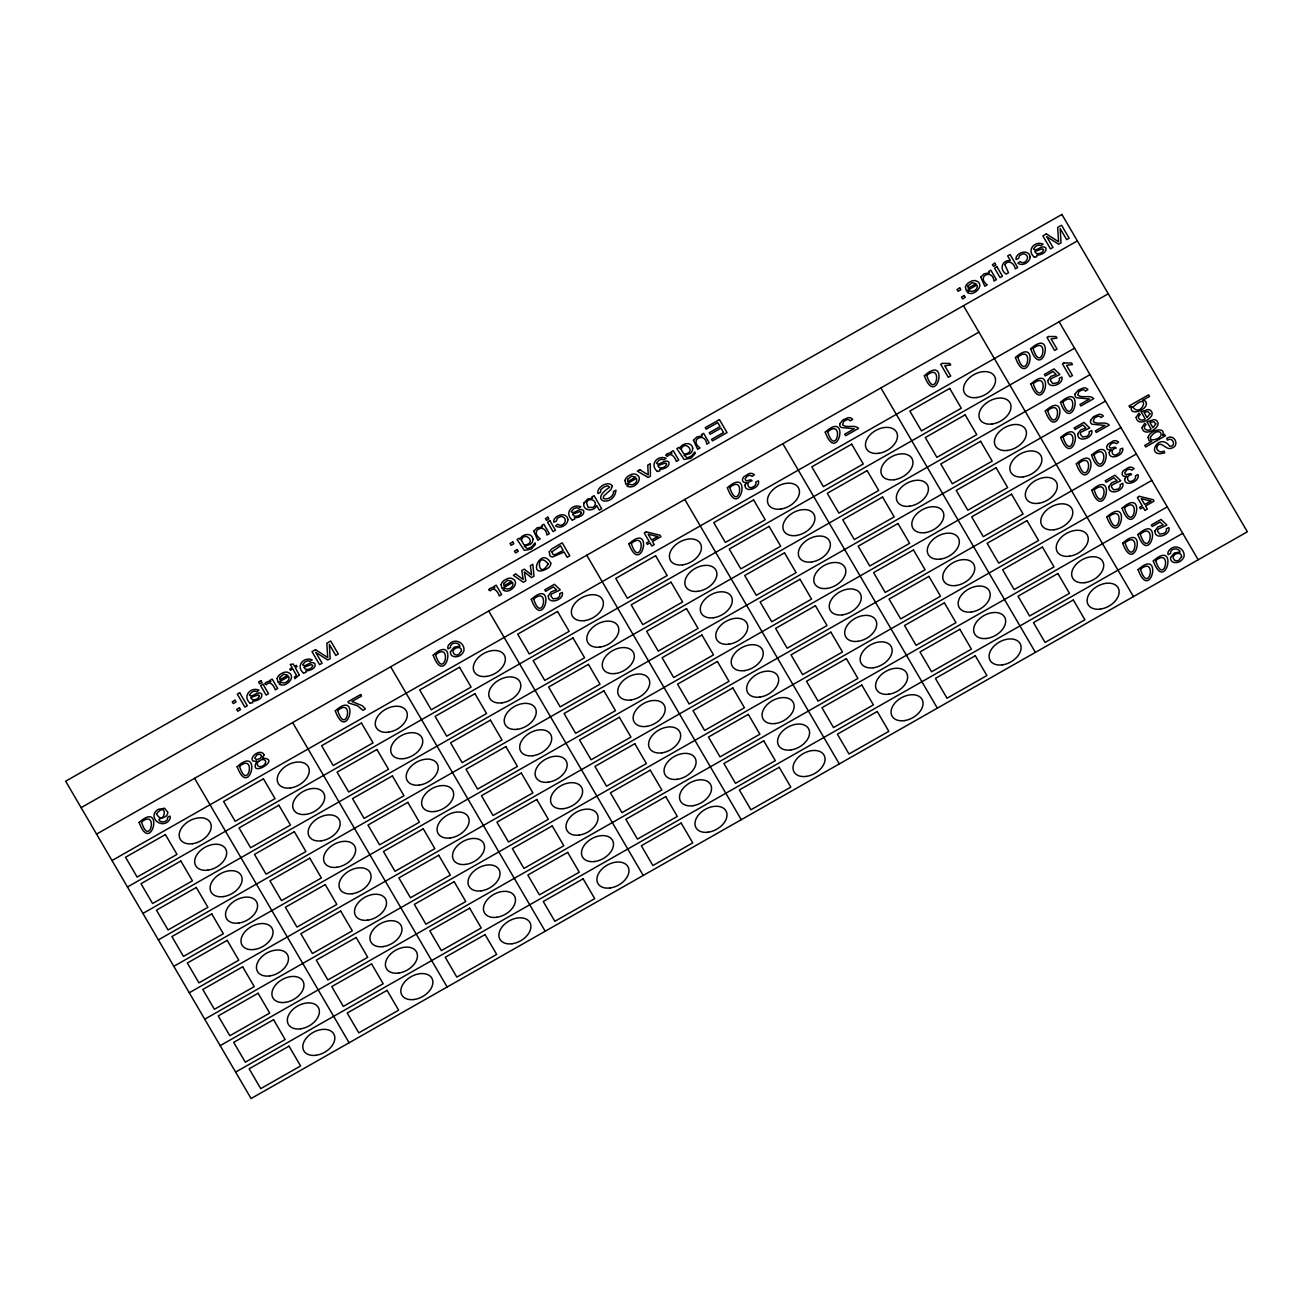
<?xml version="1.0" encoding="UTF-8"?>
<svg xmlns="http://www.w3.org/2000/svg" width="1313" height="1313" viewBox="0 0 1313 1313"><rect width="100%" height="100%" fill="white"/><g stroke="black" fill="none" stroke-linecap="round" stroke-linejoin="round"><path stroke-width="1.5" d="M259.268 760.9L260.926 759.964A4.251 2.839 -29.1 0 1 263.322 759.521C268.788 760.588 263.683 767.449 259.793 766.562A4.218 2.823 -29.1 0 1 257.972 765.84L257.332 764.74A4.316 2.872 -29.1 0 1 259.203 760.982M81.094 807.659L1077.382 240.903M96.555 834.1L978.907 332.156M111.999 860.54L1108.287 293.784M127.459 886.981L1074.559 348.208M142.904 913.438L1090.02 374.648M158.364 939.878L1105.464 401.089M173.808 966.319L1120.925 427.546M189.269 992.759L1136.369 453.986M204.713 1019.216L1151.829 480.427M220.174 1045.657L1167.273 506.867M235.618 1072.097L1182.734 533.324M1059.115 321.767L1198.178 559.765M963.463 305.699L1133.431 596.594M880.875 387.926L1035.383 652.364M782.827 443.696L937.351 708.15M684.795 499.465L839.302 763.92M586.747 555.235L741.271 819.689M488.715 611.005L643.222 875.459M390.667 666.791L545.19 931.229M292.635 722.56L447.142 986.999M194.587 778.33L349.11 1042.768M1136.155 417.386C1137.025 425.872 1148.941 420.964 1151.485 415.844A6.926 4.628 -29.1 0 0 1152.026 412.545L1150.959 410.723A6.778 4.53 -29.1 0 0 1147.857 409.574L1141.079 411.839L1145.182 418.863C1141.883 422.146 1135.285 418.289 1140.16 414.629L1138.88 413.152L1136.155 417.386M1142.047 427.48C1142.917 435.982 1154.849 431.058 1157.393 425.954A6.926 4.628 -29.1 0 0 1157.935 422.655L1156.868 420.816A6.778 4.53 -29.1 0 0 1153.766 419.668L1146.971 421.949L1151.091 428.974C1147.792 432.24 1141.194 428.383 1146.052 424.723L1144.788 423.246L1142.047 427.48M548.145 563.95C537.509 582.217 535.458 548.653 548.145 563.95M521.409 540.332L523.887 544.632A4.349 2.905 -29.1 0 0 526.283 544.747C536.508 542.138 524.133 530.501 521.409 540.332M681.168 449.44L683.663 453.74A4.349 2.905 -29.1 0 0 686.059 453.855C696.284 451.245 683.909 439.609 681.168 449.44M532.947 539.085L532.651 541.317A5.909 3.939 -29.1 0 1 530.271 544.419L524.281 546.29L527.613 548.785L531.781 546.865L535.048 542.86L535.474 544.386L531.207 549.097L524.314 550.377L517.059 539.495L519.275 538.232L519.948 539.364C521.803 533.817 531.978 532.159 532.947 539.085M692.722 448.193L692.427 450.425A5.909 3.939 -29.1 0 1 690.047 453.527L684.057 455.398L687.388 457.892L691.541 455.972L694.823 451.967L695.25 453.494L690.983 458.204L684.089 459.484L676.835 448.603L679.051 447.339L679.707 448.488C681.578 442.941 691.738 441.266 692.722 448.193M567.922 519.669C567.758 524.987 559.945 529.484 555.612 525.791L557.861 524.232C562.555 528.433 568.874 519.472 562.703 516.813A4.284 2.856 -29.1 0 0 560.224 516.698L557.401 518.175L556.335 521.163L553.856 522.246L553.791 520.605A5.597 3.742 -29.1 0 1 555.038 518.192C558.337 513.892 567.134 512.891 567.922 519.669M1030.147 256.987C1029.999 262.321 1022.17 266.818 1017.854 263.109L1020.103 261.566C1024.78 265.751 1031.115 256.806 1024.928 254.131A4.284 2.856 -29.1 0 0 1022.466 254.016L1019.643 255.493L1018.56 258.48L1016.081 259.58L1016.032 257.922A5.597 3.742 -29.1 0 1 1017.28 255.51C1020.562 251.226 1029.376 250.209 1030.147 256.987M277.158 678.608L278.11 682.514L288.696 676.49C290.567 680.462 284.806 684.45 281.409 682.333L279.045 683.958C286.25 689.046 298.051 674.948 286.989 672.108A6.926 4.628 -29.1 0 0 282.886 672.814L280.129 674.373A6.778 4.53 -29.1 0 0 277.535 677.459L277.158 678.608M501.123 584.695L502.058 588.601L512.644 582.578C514.515 586.534 508.755 590.522 505.357 588.421L502.994 590.029C510.199 595.134 522 581.019 510.938 578.196A6.926 4.628 -29.1 0 0 506.851 578.885L504.077 580.461A6.778 4.53 -29.1 0 0 501.5 583.546L501.123 584.695M612.367 486.122L610.906 489.585L603.635 496.117L603.258 498.3C607.016 500.762 614.435 496.068 613.45 491.456L615.978 490.209C614.09 507.77 587.059 502.124 609.659 487.221L607.591 485.712L603.832 487.09L600.78 489.667L600.517 492.293L597.957 493.59C596.184 487.221 608.805 479.934 612.367 486.122M624.939 480.492L625.891 484.399L636.477 478.375C638.331 482.347 632.587 486.335 629.19 484.218L626.826 485.843C634.015 490.931 645.815 476.832 634.77 473.993A6.926 4.628 -29.1 0 0 630.667 474.699L627.909 476.258A6.778 4.53 -29.1 0 0 625.316 479.343L624.939 480.492M965.432 287.087L966.368 290.994L976.954 284.97C978.825 288.926 973.064 292.914 969.667 290.797L967.304 292.422C974.509 297.509 986.309 283.411 975.247 280.588A6.926 4.628 -29.1 0 0 971.16 281.277L968.387 282.853A6.778 4.53 -29.1 0 0 965.81 285.922L965.432 287.087M156.428 813.847C164.814 827.912 168.753 799.404 156.428 813.847M550.754 563.162L550.672 564.344A6.86 4.579 -29.1 0 1 548.719 567.659C525.446 582.069 540.726 544.304 550.754 563.162M250.274 703.341L252.736 702.685L252.539 701.257C256.248 701.24 262.994 698.893 261.845 694.2C258.3 689.686 251.653 698.713 249.355 694.987L251.965 692.049L254.706 691.015L256.708 691.738L258.94 690.195C250.734 686.502 241.887 696.284 250.274 703.341M303.516 673.06L305.978 672.404L305.781 670.959C309.491 670.943 316.236 668.596 315.087 663.902C311.542 659.389 304.911 668.432 302.597 664.69L305.207 661.768L307.948 660.734L309.966 661.44L312.199 659.897C303.992 656.221 295.13 665.986 303.516 673.06M572.156 519.964L574.618 519.308L574.421 517.864C578.13 517.847 584.876 515.5 583.727 510.806C580.182 506.293 573.551 515.336 571.237 511.594L573.863 508.673L576.588 507.639L578.606 508.344L580.838 506.802C572.632 503.125 563.769 512.891 572.156 519.964M657.386 471.482L659.848 470.825L659.635 469.381C663.344 469.365 670.106 467.034 668.941 462.34C665.412 457.827 658.765 466.854 656.451 463.128L659.077 460.19L661.818 459.156L663.82 459.878L666.052 458.319C657.846 454.643 648.983 464.425 657.386 471.482M1034.398 257.282L1036.86 256.626L1036.663 255.182C1040.356 255.182 1047.118 252.835 1045.969 248.141C1042.424 243.627 1035.776 252.654 1033.462 248.928L1036.088 245.991L1038.829 244.957L1040.832 245.679L1043.064 244.12C1034.857 240.443 1025.995 250.225 1034.398 257.282M1148.169 437.377L1149.023 440.676L1151.698 441.447L1144.788 445.37L1145.707 446.978L1165.353 435.801L1164.5 434.34L1162.661 435.391C1166.404 425.609 1148.891 430.615 1148.169 437.377M1146.397 403.14C1147.234 410.69 1128.031 416.516 1131.675 406.439L1129.886 407.457L1129.016 405.98L1148.612 394.836L1149.532 396.428L1142.507 400.416L1143.574 400.449A5.433 3.627 -29.1 0 1 1145.97 401.909L1146.397 403.14M167.67 812.173C168.786 818.262 157.921 817.933 158.922 819.969C161.236 823.645 168.392 821.725 167.637 817.244L170.034 816.062L170.23 817.769A5.564 3.709 -29.1 0 1 169.098 820.264C164.109 827.551 152.062 822.086 154.343 813.617A7.222 4.825 -29.1 0 1 158.348 809.317L164.617 808.234L167.67 812.173M551.936 551.854L552.986 554.463L554.989 554.677L563.211 550.459L560.503 545.814L551.936 551.854M264.061 754.811L262.354 758.159C282.952 758.668 247.271 779.315 256.856 761.294L253.114 761.064A5.695 3.808 -29.1 0 1 252.063 758.783C252.67 754.023 261.664 749.313 264.061 754.811M450.457 651.708C449.703 658.338 459.255 657.895 462.16 653.693A7.156 4.776 -29.1 0 0 464.014 650.033C464.474 642.467 454.823 638.003 449.686 643.879A5.712 3.808 -29.1 0 0 447.782 647.178L447.996 648.868L450.457 647.637C449.85 642.385 458.418 641.351 460.01 646.177L454.232 647.161L450.457 651.708M1170.556 557.533C1169.801 564.163 1179.353 563.72 1182.258 559.519A7.156 4.776 -29.1 0 0 1184.129 555.859C1184.572 548.292 1174.922 543.828 1169.785 549.704A5.712 3.808 -29.1 0 0 1167.897 553.003L1168.094 554.693L1170.556 553.462C1169.949 548.21 1178.516 547.176 1180.108 552.002L1174.331 552.986L1170.556 557.533M141.509 822.069C149.879 848.772 158.742 808.02 141.509 822.069M239.524 766.3C247.911 793.019 256.774 752.251 239.524 766.3M337.671 710.481C346.041 737.184 354.904 696.432 337.671 710.481M435.571 654.793C443.942 681.496 452.804 640.728 435.571 654.793M533.669 598.991C542.039 625.694 550.902 584.925 533.669 598.991M631.307 543.434C639.677 570.137 648.54 529.385 631.307 543.434M729.749 487.435C738.119 514.138 746.982 473.369 729.749 487.435M827.633 431.764C836.004 458.467 844.866 417.698 827.633 431.764M926.748 375.37C935.119 402.073 943.981 361.321 926.748 375.37M1017.805 357.152C1026.175 383.872 1035.038 343.103 1017.805 357.152M1033.036 348.503C1041.406 375.206 1050.269 334.454 1033.036 348.503M1033.265 383.609C1041.636 410.312 1050.498 369.56 1033.265 383.609M1047.643 410.657C1056.013 437.377 1064.876 396.608 1047.643 410.657M1062.857 402.008C1071.227 428.711 1080.09 387.942 1062.857 402.008M1063.087 437.098C1071.457 463.817 1080.32 423.049 1063.087 437.098M1078.695 463.456C1087.066 490.159 1095.928 449.391 1078.695 463.456M1093.926 454.79C1102.296 481.494 1111.159 440.741 1093.926 454.79M1094.156 489.897C1102.526 516.6 1111.389 475.848 1094.156 489.897M1109.206 516.583C1117.576 543.287 1126.439 502.518 1109.206 516.583M1124.42 507.918C1132.807 534.621 1141.67 493.869 1124.42 507.918M1125.044 542.794C1133.414 569.497 1142.277 528.745 1125.044 542.794M1140.275 534.145C1148.645 560.848 1157.508 520.079 1140.275 534.145M1140.455 569.268C1148.826 595.987 1157.689 555.218 1140.455 569.268M1155.67 560.618C1164.04 587.321 1172.903 546.553 1155.67 560.618M745.029 485.055C744.652 492.539 755.878 489.257 757.962 484.546A6.647 4.431 -29.1 0 0 758.602 481.69L758.356 480.804L755.828 481.953L755.96 483.447A4.005 2.675 -29.1 0 1 753.481 486.696C747.786 490.75 745.144 481.346 752.021 480.771C750.79 477.801 745.718 483.414 745.045 478.933L747.327 476.012L750.002 475.273L752.234 476.34L754.466 474.682L752.004 473.419A6.188 4.136 -29.1 0 0 748.87 473.681L743.913 476.8A5.712 3.808 -29.1 0 0 742.518 480.345L742.846 481.313A4.76 3.184 -29.1 0 0 745.636 482.593L747.081 482.413L745.029 485.055M1109.206 452.411C1108.829 459.911 1120.055 456.612 1122.139 451.918A6.647 4.431 -29.1 0 0 1122.779 449.062L1122.533 448.16L1120.005 449.325L1120.137 450.802A4.005 2.675 -29.1 0 1 1117.658 454.052C1111.963 458.122 1109.321 448.718 1116.198 448.143C1114.95 445.173 1109.895 450.769 1109.222 446.305L1111.487 443.367L1114.179 442.629L1116.411 443.696L1118.643 442.054L1116.181 440.774A6.188 4.136 -29.1 0 0 1113.047 441.037L1108.09 444.171A5.712 3.808 -29.1 0 0 1106.695 447.7L1107.023 448.669A4.76 3.184 -29.1 0 0 1109.813 449.965L1111.258 449.768L1109.206 452.411M1124.65 478.851C1124.273 486.352 1135.515 483.053 1137.583 478.359A6.647 4.431 -29.1 0 0 1138.223 475.503L1137.994 474.6L1135.466 475.766L1135.581 477.243A4.005 2.675 -29.1 0 1 1133.119 480.492C1127.407 484.563 1124.781 475.158 1131.658 474.584C1130.411 471.613 1125.356 477.226 1124.683 472.746L1126.948 469.824L1129.623 469.069L1131.855 470.152L1134.104 468.495L1131.642 467.231A6.188 4.136 -29.1 0 0 1128.491 467.477L1123.551 470.612A5.712 3.808 -29.1 0 0 1122.155 474.157L1122.467 475.109A4.76 3.184 -29.1 0 0 1125.257 476.406L1126.718 476.209L1124.65 478.851M548.325 595.807C547.849 605.326 564.524 600.057 562.309 592.376L559.699 593.673L559.863 595.002A4.07 2.724 -29.1 0 1 557.369 598.268L553.118 598.909L550.951 596.069A4.415 2.954 -29.1 0 1 551.69 593.936L560.29 589.882L554.48 584.285L544.747 589.832L545.634 591.342L553.446 586.895L556.548 589.8L551.181 591.868L548.325 595.807M1047.922 380.425C1047.462 389.945 1064.121 384.676 1061.905 376.995L1059.296 378.292L1059.46 379.621A4.07 2.724 -29.1 0 1 1056.965 382.887L1052.714 383.527L1050.548 380.688A4.415 2.954 -29.1 0 1 1051.286 378.554L1059.886 374.5L1054.076 368.904L1044.344 374.451L1045.23 375.961L1053.042 371.513L1056.144 374.418L1050.777 376.486L1047.922 380.425M1077.743 433.914C1077.284 443.449 1093.959 438.181 1091.743 430.5L1089.134 431.796L1089.281 433.126A4.07 2.724 -29.1 0 1 1086.787 436.392L1082.552 437.032L1080.369 434.193A4.415 2.954 -29.1 0 1 1081.108 432.059L1089.708 428.005L1083.914 422.409L1074.165 427.94L1075.052 429.466L1082.88 425.018L1085.966 427.923L1080.599 429.975L1077.743 433.914M1108.812 486.713C1108.336 496.248 1125.011 490.964 1122.796 483.282L1120.186 484.579L1120.35 485.925A4.07 2.724 -29.1 0 1 1117.855 489.175L1113.605 489.815L1111.438 486.975A4.415 2.954 -29.1 0 1 1112.177 484.858L1120.76 480.788L1114.967 475.191L1105.218 480.739L1106.12 482.265L1113.933 477.817L1117.035 480.706L1111.668 482.774L1108.812 486.713M1154.931 530.944C1154.472 540.48 1171.13 535.212 1168.915 527.531L1166.305 528.827L1166.469 530.157A4.07 2.724 -29.1 0 1 1163.975 533.423L1159.724 534.063L1157.557 531.223A4.415 2.954 -29.1 0 1 1158.296 529.09L1166.896 525.036L1161.086 519.439L1151.353 524.97L1152.24 526.497L1160.052 522.049L1163.154 524.954L1157.787 527.005L1154.931 530.944M139.129 822.43C151.356 856.257 164.798 799.387 139.129 822.43M237.161 766.677C249.388 800.503 262.83 743.618 237.161 766.677M335.291 710.842C347.518 744.668 360.96 687.782 335.291 710.842M433.192 655.154C445.435 688.98 458.861 632.095 433.192 655.154M531.289 599.352C543.516 633.178 556.958 576.292 531.289 599.352M628.927 543.795C641.171 577.622 654.596 520.752 628.927 543.795M727.369 487.796C739.596 521.622 753.038 464.736 727.369 487.796M825.253 432.125C837.481 465.951 850.922 409.065 825.253 432.125M924.368 375.731C936.596 409.558 950.038 352.672 924.368 375.731M1015.425 357.53C1027.669 391.356 1041.111 334.47 1015.425 357.53M1030.656 348.864C1042.899 382.69 1056.325 325.805 1030.656 348.864M1030.886 383.97C1043.113 417.797 1056.555 360.911 1030.886 383.97M1045.263 411.018C1057.49 444.844 1070.932 387.975 1045.263 411.018M1060.477 402.369C1072.721 436.195 1086.146 379.309 1060.477 402.369M1060.707 437.475C1072.951 471.301 1086.376 414.416 1060.707 437.475M1076.315 463.817C1088.559 497.643 1101.984 440.758 1076.315 463.817M1091.546 455.151C1103.773 488.978 1117.215 432.092 1091.546 455.151M1091.776 490.258C1104.003 524.084 1117.445 467.198 1091.776 490.258M1106.826 516.945C1119.07 550.771 1132.495 493.885 1106.826 516.945M1122.057 508.279C1134.284 542.105 1147.726 485.219 1122.057 508.279M1122.681 543.155C1134.908 576.981 1148.35 520.112 1122.681 543.155M1149.925 413.825L1147.102 417.649L1144.033 412.397L1147.923 411.527L1149.925 413.825M1137.895 534.506C1150.139 568.332 1163.564 511.446 1137.895 534.506M1155.834 423.935L1153.011 427.759L1149.942 422.491L1153.815 421.637L1155.834 423.935M1138.076 569.645C1150.303 603.471 1163.745 546.585 1138.076 569.645M1153.29 560.979C1165.534 594.805 1178.959 537.92 1153.29 560.979M1156.819 446.83C1155.817 450.802 1160.955 453.297 1164.024 451.048L1164.746 452.788C1144.591 458.762 1158.509 431.041 1169.867 446.338C1176.727 446.486 1172.575 436.228 1167.487 440.167L1166.715 438.411C1174.199 432.847 1180.469 446.092 1171.344 448.225C1165.96 450.704 1160.708 439.346 1156.819 446.83M279.735 677.475L279.866 679.773L287.793 675.259L283.821 674.176L279.735 677.475M503.7 583.546L503.831 585.844L511.758 581.347L507.77 580.248L503.7 583.546M627.516 479.36L627.647 481.658L635.574 477.144L631.586 476.061L627.516 479.36M968.009 285.939L968.141 288.236L976.068 283.723L972.08 282.64L968.009 285.939M1004.806 264.586L1008.532 272.743L1006.119 274.105C998.733 269.263 1002.426 259.58 1010.403 260.565L1007.678 255.904L1010.091 254.525L1017.69 267.524L1015.277 268.902C1014.637 263.601 1008.302 259.088 1004.806 264.586M533.735 531.207L537.838 540.217L540.25 538.855C528.778 530.468 545.486 522.197 546.963 535.031L549.376 533.669L543.877 524.248L541.711 525.479L542.482 526.825L537.066 527.842L533.735 531.207M693.51 440.315L697.613 449.341L700.01 447.963C688.554 439.576 705.262 431.304 706.739 444.139L709.151 442.776L703.637 433.356L701.47 434.587L702.258 435.932L696.842 436.95L693.51 440.315M980.745 277.191L984.848 286.218L987.245 284.839C975.789 276.452 992.497 268.18 993.974 281.015L996.386 279.653L990.872 270.232L988.705 271.463L989.493 272.809L984.077 273.826L980.745 277.191M839.877 423.738L839.811 425.494A6.762 4.513 -29.1 0 0 841.502 427.546L854.336 428.744L844.719 434.209L845.621 435.752L858.571 428.383C854.418 424.083 846.967 428.629 842.585 424.838L843.57 421.506L846.622 419.783A3.873 2.593 -29.1 0 1 849.413 419.979L850.315 420.915L852.695 419.339L851.136 418.076A5.925 3.955 -29.1 0 0 848.001 417.731L842.831 420.029L839.877 423.738M1075.101 393.982L1075.035 395.738A6.762 4.513 -29.1 0 0 1076.742 397.79L1089.56 398.988L1079.959 404.453L1080.862 405.996L1093.811 398.627C1089.659 394.327 1082.191 398.873 1077.809 395.082L1078.794 391.75L1081.846 390.027A3.873 2.593 -29.1 0 1 1084.636 390.224L1085.539 391.159L1087.919 389.584L1086.376 388.32A5.925 3.955 -29.1 0 0 1083.225 387.975L1078.071 390.273L1075.101 393.982M1090.561 420.423L1090.479 422.179A6.762 4.513 -29.1 0 0 1092.186 424.23L1105.021 425.428L1095.403 430.894L1096.306 432.437L1109.255 425.067C1105.103 420.767 1097.652 425.33 1093.269 421.539L1094.254 418.191L1097.307 416.467A3.873 2.593 -29.1 0 1 1100.097 416.664L1101 417.6L1103.38 416.024L1101.82 414.76A5.925 3.955 -29.1 0 0 1098.686 414.416L1093.516 416.713L1090.561 420.423M584.022 502.945C581.725 511.003 594.329 512.168 596.611 505.489L599.286 510.084L601.699 508.705L594.083 495.674L591.9 496.921L592.606 498.152L587.65 499.055L584.022 502.945M1132.906 407.194C1141.801 418.945 1151.517 389.764 1132.906 407.194M461.487 650.756L458.91 654.284A3.775 2.528 -29.1 0 1 456.596 654.99L454.429 654.465L453.001 652.003A4.366 2.921 -29.1 0 1 453.642 649.951C455.332 646.981 461.684 646.209 461.487 650.756M1181.585 556.581L1179.008 560.109A3.775 2.528 -29.1 0 1 1176.711 560.815L1174.528 560.29L1173.1 557.828A4.366 2.921 -29.1 0 1 1173.74 555.776C1175.43 552.806 1181.782 552.034 1181.585 556.581M549.261 551.854L549.999 555.809A6.762 4.513 -29.1 0 0 552.658 556.975L564.114 552.002L567.2 557.286L569.793 555.809L562.194 542.811L551.887 548.834L549.261 551.854M586.468 502.584L588.175 507.392L592.967 507.392A3.775 2.528 -29.1 0 0 594.789 505.718C597.792 500.253 588.257 496.872 586.468 502.584M1150.434 437.114L1150.5 438.969A3.775 2.528 -29.1 0 0 1152.043 439.937C1168.012 438.444 1159.855 424.001 1150.434 437.114M299.249 675.063L294.883 678.69L294.407 677.081L296.492 675.407L292.897 668.957L290.468 670.319L289.746 669.088L292.159 667.71L290.239 664.411L293.193 664.017L294.555 666.348L296.328 665.346L297.05 666.577L295.277 667.595L299.249 675.063M261.517 756.14L260.466 758.225L256.626 759.817L254.673 757.962L256.888 755.008A3.627 2.413 -29.1 0 1 260.581 754.548L261.517 756.14M259.4 696.3C258.284 699.517 252.194 701.552 250.652 697.58L257.89 694.971A2.347 1.576 -29.1 0 1 259.252 695.611L259.4 696.3M312.658 666.019C311.526 669.236 305.437 671.255 303.894 667.283L311.132 664.69A2.347 1.576 -29.1 0 1 312.494 665.33L312.658 666.019M581.298 512.923C580.165 516.14 574.076 518.159 572.534 514.187L579.788 511.594A2.347 1.576 -29.1 0 1 581.134 512.234L581.298 512.923M666.512 464.441C665.396 467.658 659.307 469.677 657.764 465.705L665.002 463.112A2.347 1.576 -29.1 0 1 666.348 463.752L666.512 464.441M1043.523 250.241C1042.407 253.458 1036.318 255.477 1034.775 251.505L1042.013 248.912A2.347 1.576 -29.1 0 1 1043.375 249.552L1043.523 250.241M265.686 682.662L264.668 683.761L266.358 684.762C269.936 679.904 274.351 686.322 275.287 689.85L277.7 688.488L272.201 679.067L270.035 680.298L270.872 681.726L268.558 681.283L265.686 682.662M489.634 588.749L488.617 589.832L490.307 590.85C493.885 585.992 498.3 592.393 499.252 595.938L501.648 594.576L496.15 585.155L493.983 586.386L494.82 587.814L492.523 587.354L489.634 588.749M666.709 454.249L665.691 455.348L667.381 456.366C670.959 451.508 675.374 457.909 676.326 461.454L678.723 460.075L673.224 450.654L671.058 451.885L671.895 453.313L669.597 452.87L666.709 454.249M1061.922 214.462L65.65 781.202L251.078 1098.538L1247.35 531.798L1061.922 214.462M547.849 517.207L545.437 518.586L546.52 520.408L548.916 519.045L547.849 517.207M719.442 419.586L705.278 427.644L706.181 429.187L717.751 422.605L720.082 426.577L709.233 432.748L710.12 434.275L720.968 428.104L723.545 432.535L711.531 439.379L712.417 440.905L727.041 432.601L719.442 419.586M239.705 692.772L237.308 694.15L244.907 707.149L247.304 705.77L239.705 692.772M260.942 680.692L258.546 682.054L259.613 683.892L262.026 682.53L260.942 680.692M315.497 649.656L312.002 651.642L319.601 664.657L322.095 663.229L315.744 652.348L327.79 659.996L330.137 658.65L329.333 644.371L335.8 655.433L338.294 654.005L330.695 641.007L326.806 643.239L327.725 657.534L315.497 649.656M994.86 263.191L992.447 264.57L993.514 266.408L995.927 265.029L994.86 263.191M1046.363 233.895L1042.883 235.88L1050.466 248.879L1052.977 247.451L1046.609 236.57L1058.672 244.218L1061.002 242.889L1060.198 228.593L1066.665 239.655L1069.176 238.244L1061.577 225.245L1057.671 227.461L1058.606 241.756L1046.363 233.895M512.759 541.941L510.018 543.5L511.085 545.322L513.81 543.763L512.759 541.941M549.934 520.801L547.537 522.164L553.036 531.584L555.448 530.206L549.934 520.801M639.776 469.693L637.297 471.104L648.179 477.456L650.411 476.176L650.312 463.686L647.769 465.13L648.228 474.929L639.776 469.693M234.994 700.223L232.253 701.782L233.32 703.604L236.061 702.045L234.994 700.223M263.043 684.27L260.631 685.649L266.145 695.069L268.541 693.691L263.043 684.27M959.77 287.924L957.029 289.484L958.08 291.305L960.821 289.746L959.77 287.924M996.944 266.785L994.548 268.147L1000.046 277.568L1002.443 276.19L996.944 266.785M517.191 549.54L514.45 551.099L515.517 552.921L518.258 551.362L517.191 549.54M239.442 707.822L236.701 709.381L237.768 711.203L240.509 709.644L239.442 707.822M964.202 295.523L961.461 297.083L962.527 298.904L965.268 297.345L964.202 295.523M515.697 574.027L513.367 575.357L523.296 582.25L525.807 580.822L524.379 571.992L531.486 577.605L533.997 576.161L532.832 564.278L530.354 565.69L531.601 574.913L524.264 569.153L521.786 570.564L523.198 579.443L515.697 574.027M646.193 531.863L644.24 532.996L649.147 541.416L646.505 542.926L647.358 544.386L650.017 542.876L651.822 545.995L654.235 544.616L652.413 541.514L660.915 536.672L660.062 535.212L646.193 531.863M942.242 363.389L940.699 364.275L948.314 377.323L950.727 375.961L944.786 365.785L950.71 364.965L949.824 363.422L942.242 363.389M360.648 694.544L347.961 701.749L348.684 702.997L357.366 705.688L362.93 710.333L365.408 708.938L362.322 705.738L351.95 701.536L361.535 696.071L360.648 694.544M657.698 536.557L651.56 540.053L648.13 534.178L657.698 536.557M165.405 834.576L125.539 857.241L137.126 877.084L176.992 854.402L165.405 834.576M263.437 778.806L223.587 801.472L235.175 821.314L275.024 798.632L263.437 778.806M361.469 723.036L321.619 745.702L333.207 765.545L373.073 742.863L361.469 723.036M459.517 667.25L419.668 689.932L431.255 709.759L471.104 687.093L459.517 667.25M557.549 611.481L517.699 634.163L529.287 653.989L569.153 631.323L557.549 611.481M655.597 555.711L615.731 578.393L627.335 598.219L667.185 575.554L655.597 555.711M753.629 499.941L713.78 522.623L725.367 542.45L765.216 519.784L753.629 499.941M851.677 444.171L811.811 466.837L823.415 486.68L863.265 463.998L851.677 444.171M949.709 388.402L909.86 411.067L921.447 430.91L961.297 408.228L949.709 388.402M1048.529 336.522L1046.986 337.392L1054.602 350.456L1057.014 349.077L1051.073 338.918L1057.014 338.098L1056.112 336.555L1048.529 336.522M180.849 861.016L141 883.698L152.587 903.525L192.437 880.859L180.849 861.016M278.881 805.246L239.032 827.912L250.619 847.755L290.485 825.073L278.881 805.246M376.929 749.477L337.08 772.142L348.667 791.985L388.517 769.303L376.929 749.477M474.961 693.707L435.112 716.373L446.699 736.216L486.565 713.533L474.961 693.707M573.01 637.937L533.144 660.603L544.747 680.429L584.597 657.764L573.01 637.937M671.041 582.151L631.192 604.833L642.779 624.66L682.629 601.994L671.041 582.151M769.09 526.382L729.224 549.064L740.827 568.89L780.677 546.224L769.09 526.382M867.122 470.612L827.272 493.294L838.859 513.12L878.709 490.455L867.122 470.612M965.17 414.842L925.304 437.524L936.891 457.351L976.757 434.685L965.17 414.842M1063.99 362.962L1062.43 363.849L1070.062 376.897L1072.475 375.534L1066.517 365.359L1072.458 364.538L1071.556 362.995L1063.99 362.962M196.293 887.457L156.444 910.139L168.031 929.965L207.897 907.299L196.293 887.457M294.342 831.687L254.492 854.369L266.079 874.195L305.929 851.53L294.342 831.687M392.374 775.917L352.524 798.599L364.111 818.426L403.977 795.76L392.374 775.917M490.422 720.148L450.556 742.813L462.16 762.656L502.009 739.974L490.422 720.148M588.454 664.378L548.604 687.044L560.191 706.886L600.041 684.204L588.454 664.378M686.502 608.608L646.636 631.274L658.24 651.117L698.089 628.435L686.502 608.608M784.534 552.839L744.684 575.504L756.272 595.331L796.121 572.665L784.534 552.839M882.582 497.053L842.716 519.735L854.303 539.561L894.169 516.895L882.582 497.053M980.614 441.283L940.765 463.965L952.352 483.791L992.201 461.126L980.614 441.283M211.754 913.914L171.905 936.579L183.492 956.422L223.341 933.74L211.754 913.914M309.786 858.144L269.936 880.81L281.524 900.636L321.39 877.97L309.786 858.144M407.834 802.358L367.968 825.04L379.572 844.866L419.421 822.201L407.834 802.358M505.866 746.588L466.017 769.27L477.604 789.097L517.453 766.431L505.866 746.588M603.914 690.819L564.048 713.501L575.652 733.327L615.502 710.661L603.914 690.819M701.946 635.049L662.097 657.715L673.684 677.557L713.533 654.875L701.946 635.049M799.994 579.279L760.129 601.945L771.716 621.788L811.582 599.105L799.994 579.279M898.026 523.51L858.177 546.175L869.764 566.018L909.614 543.336L898.026 523.51M996.075 467.74L956.209 490.406L967.796 510.232L1007.662 487.566L996.075 467.74M227.198 940.354L187.349 963.02L198.936 982.863L238.785 960.18L227.198 940.354M325.247 884.585L285.381 907.25L296.984 927.093L336.834 904.411L325.247 884.585M423.278 828.815L383.429 851.481L395.016 871.323L434.866 848.641L423.278 828.815M521.327 773.045L481.461 795.711L493.048 815.537L532.914 792.871L521.327 773.045M619.359 717.259L579.509 739.941L591.096 759.767L630.946 737.102L619.359 717.259M717.407 661.489L677.541 684.171L689.128 703.998L728.994 681.332L717.407 661.489M815.439 605.72L775.589 628.402L787.176 648.228L827.026 625.562L815.439 605.72M913.487 549.95L873.621 572.616L885.208 592.458L925.074 569.776L913.487 549.95M1011.519 494.18L971.669 516.846L983.256 536.689L1023.106 514.007L1011.519 494.18M242.659 966.795L202.793 989.477L214.396 1009.303L254.246 986.637L242.659 966.795M340.691 911.025L300.841 933.691L312.428 953.533L352.278 930.851L340.691 911.025M438.739 855.255L398.873 877.921L410.46 897.764L450.326 875.082L438.739 855.255M536.771 799.486L496.921 822.151L508.508 841.994L548.358 819.312L536.771 799.486M634.819 743.716L594.953 766.382L606.54 786.224L646.406 763.542L634.819 743.716M732.851 687.946L693.001 710.612L704.589 730.438L744.438 707.773L732.851 687.946M830.899 632.16L791.033 654.842L802.62 674.669L842.486 652.003L830.899 632.16M928.931 576.391L889.082 599.073L900.669 618.899L940.518 596.233L928.931 576.391M1026.979 520.621L987.113 543.303L998.701 563.129L1038.567 540.464L1026.979 520.621M258.103 993.235L218.253 1015.917L229.841 1035.744L269.69 1013.078L258.103 993.235M356.151 937.466L316.285 960.148L327.873 979.974L367.738 957.308L356.151 937.466M454.183 881.696L414.334 904.378L425.921 924.204L465.77 901.539L454.183 881.696M552.231 825.926L512.365 848.592L523.953 868.435L563.819 845.753L552.231 825.926M650.263 770.157L610.414 792.822L622.001 812.665L661.85 789.983L650.263 770.157M748.312 714.387L708.446 737.053L720.033 756.895L759.899 734.213L748.312 714.387M846.343 658.617L806.494 681.283L818.081 701.126L857.931 678.444L846.343 658.617M944.392 602.848L904.526 625.513L916.113 645.34L955.979 622.674L944.392 602.848M1042.424 547.061L1002.574 569.744L1014.161 589.57L1054.011 566.904L1042.424 547.061M1139.323 496.347L1137.353 497.463L1142.277 505.899L1139.635 507.392L1140.488 508.87L1143.131 507.36L1144.952 510.462L1147.349 509.099L1145.527 505.981L1154.029 501.156L1153.175 499.695L1139.323 496.347M1150.812 501.041L1144.673 504.52L1141.26 498.661L1150.812 501.041M273.564 1019.692L233.698 1042.358L245.285 1062.201L285.151 1039.519L273.564 1019.692M371.595 963.923L331.746 986.588L343.333 1006.415L383.183 983.749L371.595 963.923M469.644 908.136L429.778 930.819L441.365 950.645L481.231 927.979L469.644 908.136M567.676 852.367L527.826 875.049L539.413 894.875L579.263 872.209L567.676 852.367M665.724 796.597L625.858 819.279L637.445 839.105L677.311 816.44L665.724 796.597M763.756 740.827L723.906 763.493L735.493 783.336L775.343 760.654L763.756 740.827M861.804 685.058L821.938 707.723L833.525 727.566L873.391 704.884L861.804 685.058M959.836 629.288L919.986 651.954L931.574 671.796L971.423 649.114L959.836 629.288M1057.884 573.518L1018.018 596.184L1029.605 616.027L1069.471 593.345L1057.884 573.518M289.008 1046.133L249.158 1068.798L260.745 1088.641L300.595 1065.959L289.008 1046.133M387.056 990.363L347.19 1013.029L358.777 1032.871L398.643 1010.189L387.056 990.363M485.088 934.593L445.238 957.259L456.826 977.102L496.675 954.42L485.088 934.593M583.136 878.824L543.27 901.489L554.857 921.316L594.723 898.65L583.136 878.824M681.168 823.038L641.318 845.72L652.906 865.546L692.755 842.88L681.168 823.038M779.216 767.268L739.35 789.95L750.938 809.776L790.803 787.111L779.216 767.268M877.248 711.498L837.399 734.18L848.986 754.007L888.835 731.341L877.248 711.498M975.296 655.729L935.43 678.394L947.018 698.237L986.884 675.555L975.296 655.729M1073.328 599.959L1033.479 622.625L1045.066 642.467L1084.915 619.785L1073.328 599.959M976.724 397.544A17.2 11.489 -29.1 0 0 994.598 376.371A17.2 11.489 -29.1 0 0 967.254 380.048A17.2 11.489 -29.1 0 0 976.724 397.544M992.185 423.984A17.2 11.489 -29.1 0 0 1010.042 402.812A17.2 11.489 -29.1 0 0 982.698 406.505A17.2 11.489 -29.1 0 0 992.185 423.984M1007.629 450.425A17.2 11.489 -29.1 0 0 1025.486 429.253A17.2 11.489 -29.1 0 0 998.159 432.945A17.2 11.489 -29.1 0 0 1007.629 450.425M1023.09 476.882A17.2 11.489 -29.1 0 0 1040.946 455.709A17.2 11.489 -29.1 0 0 1013.603 459.386A17.2 11.489 -29.1 0 0 1023.09 476.882M1038.534 503.322A17.2 11.489 -29.1 0 0 1056.391 482.15A17.2 11.489 -29.1 0 0 1029.064 485.826A17.2 11.489 -29.1 0 0 1038.534 503.322M1053.994 529.763A17.2 11.489 -29.1 0 0 1071.851 508.591A17.2 11.489 -29.1 0 0 1044.508 512.283A17.2 11.489 -29.1 0 0 1053.994 529.763M1069.439 556.22A17.2 11.489 -29.1 0 0 1087.295 535.031A17.2 11.489 -29.1 0 0 1059.968 538.724A17.2 11.489 -29.1 0 0 1069.439 556.22M1084.883 582.66A17.2 11.489 -29.1 0 0 1102.756 561.488A17.2 11.489 -29.1 0 0 1075.413 565.164A17.2 11.489 -29.1 0 0 1084.883 582.66M1100.343 609.101A17.2 11.489 -29.1 0 0 1118.2 587.929A17.2 11.489 -29.1 0 0 1090.857 591.605A17.2 11.489 -29.1 0 0 1100.343 609.101M878.692 453.313A17.2 11.489 -29.1 0 0 896.549 432.141A17.2 11.489 -29.1 0 0 869.206 435.818A17.2 11.489 -29.1 0 0 878.692 453.313M909.597 506.211A17.2 11.489 -29.1 0 0 927.454 485.022A17.2 11.489 -29.1 0 0 900.111 488.715A17.2 11.489 -29.1 0 0 909.597 506.211M894.137 479.754A17.2 11.489 -29.1 0 0 912.01 458.582A17.2 11.489 -29.1 0 0 884.667 462.274A17.2 11.489 -29.1 0 0 894.137 479.754M986.851 638.43A17.2 11.489 -29.1 0 0 1004.708 617.258A17.2 11.489 -29.1 0 0 977.381 620.934A17.2 11.489 -29.1 0 0 986.851 638.43M940.502 559.092A17.2 11.489 -29.1 0 0 958.359 537.92A17.2 11.489 -29.1 0 0 931.015 541.613A17.2 11.489 -29.1 0 0 940.502 559.092M925.041 532.651A17.2 11.489 -29.1 0 0 942.898 511.479A17.2 11.489 -29.1 0 0 915.571 515.156A17.2 11.489 -29.1 0 0 925.041 532.651M1002.295 664.87A17.2 11.489 -29.1 0 0 1020.168 643.698A17.2 11.489 -29.1 0 0 992.825 647.391A17.2 11.489 -29.1 0 0 1002.295 664.87M971.407 611.989A17.2 11.489 -29.1 0 0 989.263 590.801A17.2 11.489 -29.1 0 0 961.92 594.494A17.2 11.489 -29.1 0 0 971.407 611.989M955.946 585.532A17.2 11.489 -29.1 0 0 973.803 564.36A17.2 11.489 -29.1 0 0 946.476 568.053A17.2 11.489 -29.1 0 0 955.946 585.532M842.454 614.861A17.2 11.489 -29.1 0 0 860.31 593.689A17.2 11.489 -29.1 0 0 832.984 597.382A17.2 11.489 -29.1 0 0 842.454 614.861M780.644 509.083A17.2 11.489 -29.1 0 0 798.517 487.911A17.2 11.489 -29.1 0 0 771.174 491.604A17.2 11.489 -29.1 0 0 780.644 509.083M811.549 561.98A17.2 11.489 -29.1 0 0 829.422 540.808A17.2 11.489 -29.1 0 0 802.079 544.485A17.2 11.489 -29.1 0 0 811.549 561.98M796.105 535.523A17.2 11.489 -29.1 0 0 813.962 514.351A17.2 11.489 -29.1 0 0 786.618 518.044A17.2 11.489 -29.1 0 0 796.105 535.523M888.819 694.2A17.2 11.489 -29.1 0 0 906.676 673.027A17.2 11.489 -29.1 0 0 879.333 676.704A17.2 11.489 -29.1 0 0 888.819 694.2M873.358 667.759A17.2 11.489 -29.1 0 0 891.215 646.587A17.2 11.489 -29.1 0 0 863.888 650.263A17.2 11.489 -29.1 0 0 873.358 667.759M857.914 641.318A17.2 11.489 -29.1 0 0 875.771 620.13A17.2 11.489 -29.1 0 0 848.428 623.823A17.2 11.489 -29.1 0 0 857.914 641.318M827.009 588.421A17.2 11.489 -29.1 0 0 844.866 567.249A17.2 11.489 -29.1 0 0 817.523 570.925A17.2 11.489 -29.1 0 0 827.009 588.421M904.263 720.64A17.2 11.489 -29.1 0 0 922.12 699.468A17.2 11.489 -29.1 0 0 894.793 703.161A17.2 11.489 -29.1 0 0 904.263 720.64M759.866 697.088A17.2 11.489 -29.1 0 0 777.723 675.9A17.2 11.489 -29.1 0 0 750.396 679.592A17.2 11.489 -29.1 0 0 759.866 697.088M698.056 591.31A17.2 11.489 -29.1 0 0 715.93 570.121A17.2 11.489 -29.1 0 0 688.586 573.814A17.2 11.489 -29.1 0 0 698.056 591.31M790.771 749.969A17.2 11.489 -29.1 0 0 808.627 728.797A17.2 11.489 -29.1 0 0 781.301 732.49A17.2 11.489 -29.1 0 0 790.771 749.969M744.422 670.631A17.2 11.489 -29.1 0 0 762.279 649.459A17.2 11.489 -29.1 0 0 734.935 653.152A17.2 11.489 -29.1 0 0 744.422 670.631M682.612 564.853A17.2 11.489 -29.1 0 0 700.469 543.68A17.2 11.489 -29.1 0 0 673.126 547.373A17.2 11.489 -29.1 0 0 682.612 564.853M713.517 617.75A17.2 11.489 -29.1 0 0 731.374 596.578A17.2 11.489 -29.1 0 0 704.031 600.254A17.2 11.489 -29.1 0 0 713.517 617.75M775.327 723.529A17.2 11.489 -29.1 0 0 793.183 702.357A17.2 11.489 -29.1 0 0 765.84 706.033A17.2 11.489 -29.1 0 0 775.327 723.529M728.961 644.191A17.2 11.489 -29.1 0 0 746.834 623.019A17.2 11.489 -29.1 0 0 719.491 626.711A17.2 11.489 -29.1 0 0 728.961 644.191M806.231 776.41A17.2 11.489 -29.1 0 0 824.088 755.238A17.2 11.489 -29.1 0 0 796.745 758.93A17.2 11.489 -29.1 0 0 806.231 776.41M600.025 647.079A17.2 11.489 -29.1 0 0 617.881 625.907A17.2 11.489 -29.1 0 0 590.538 629.584A17.2 11.489 -29.1 0 0 600.025 647.079M692.739 805.739A17.2 11.489 -29.1 0 0 710.596 784.567A17.2 11.489 -29.1 0 0 683.252 788.26A17.2 11.489 -29.1 0 0 692.739 805.739M661.834 752.858A17.2 11.489 -29.1 0 0 679.691 731.686A17.2 11.489 -29.1 0 0 652.348 735.362A17.2 11.489 -29.1 0 0 661.834 752.858M708.183 832.196A17.2 11.489 -29.1 0 0 726.04 811.007A17.2 11.489 -29.1 0 0 698.713 814.7A17.2 11.489 -29.1 0 0 708.183 832.196M615.469 673.52A17.2 11.489 -29.1 0 0 633.342 652.348A17.2 11.489 -29.1 0 0 605.999 656.024A17.2 11.489 -29.1 0 0 615.469 673.52M677.278 779.298A17.2 11.489 -29.1 0 0 695.135 758.126A17.2 11.489 -29.1 0 0 667.808 761.803A17.2 11.489 -29.1 0 0 677.278 779.298M646.373 726.417A17.2 11.489 -29.1 0 0 664.247 705.229A17.2 11.489 -29.1 0 0 636.903 708.922A17.2 11.489 -29.1 0 0 646.373 726.417M630.929 699.96A17.2 11.489 -29.1 0 0 648.786 678.788A17.2 11.489 -29.1 0 0 621.443 682.481A17.2 11.489 -29.1 0 0 630.929 699.96M584.564 620.622A17.2 11.489 -29.1 0 0 602.437 599.45A17.2 11.489 -29.1 0 0 575.094 603.143A17.2 11.489 -29.1 0 0 584.564 620.622M579.246 835.068A17.2 11.489 -29.1 0 0 597.103 813.896A17.2 11.489 -29.1 0 0 569.76 817.589A17.2 11.489 -29.1 0 0 579.246 835.068M563.786 808.627A17.2 11.489 -29.1 0 0 581.659 787.455A17.2 11.489 -29.1 0 0 554.316 791.132A17.2 11.489 -29.1 0 0 563.786 808.627M532.881 755.73A17.2 11.489 -29.1 0 0 550.754 734.558A17.2 11.489 -29.1 0 0 523.411 738.251A17.2 11.489 -29.1 0 0 532.881 755.73M594.691 861.509A17.2 11.489 -29.1 0 0 612.547 840.336A17.2 11.489 -29.1 0 0 585.221 844.029A17.2 11.489 -29.1 0 0 594.691 861.509M610.151 887.965A17.2 11.489 -29.1 0 0 628.008 866.777A17.2 11.489 -29.1 0 0 600.665 870.47A17.2 11.489 -29.1 0 0 610.151 887.965M501.976 702.849A17.2 11.489 -29.1 0 0 519.85 681.677A17.2 11.489 -29.1 0 0 492.506 685.353A17.2 11.489 -29.1 0 0 501.976 702.849M548.342 782.187A17.2 11.489 -29.1 0 0 566.198 760.998A17.2 11.489 -29.1 0 0 538.855 764.691A17.2 11.489 -29.1 0 0 548.342 782.187M486.532 676.408A17.2 11.489 -29.1 0 0 504.389 655.22A17.2 11.489 -29.1 0 0 477.046 658.913A17.2 11.489 -29.1 0 0 486.532 676.408M517.437 729.289A17.2 11.489 -29.1 0 0 535.294 708.117A17.2 11.489 -29.1 0 0 507.95 711.81A17.2 11.489 -29.1 0 0 517.437 729.289M481.198 890.838A17.2 11.489 -29.1 0 0 499.071 869.666A17.2 11.489 -29.1 0 0 471.728 873.358A17.2 11.489 -29.1 0 0 481.198 890.838M465.754 864.397A17.2 11.489 -29.1 0 0 483.611 843.225A17.2 11.489 -29.1 0 0 456.268 846.901A17.2 11.489 -29.1 0 0 465.754 864.397M450.293 837.957A17.2 11.489 -29.1 0 0 468.167 816.784A17.2 11.489 -29.1 0 0 440.823 820.461A17.2 11.489 -29.1 0 0 450.293 837.957M419.389 785.059A17.2 11.489 -29.1 0 0 437.262 763.887A17.2 11.489 -29.1 0 0 409.919 767.58A17.2 11.489 -29.1 0 0 419.389 785.059M496.659 917.295A17.2 11.489 -29.1 0 0 514.515 896.106A17.2 11.489 -29.1 0 0 487.172 899.799A17.2 11.489 -29.1 0 0 496.659 917.295M434.849 811.516A17.2 11.489 -29.1 0 0 452.706 790.328A17.2 11.489 -29.1 0 0 425.363 794.02A17.2 11.489 -29.1 0 0 434.849 811.516M512.103 943.735A17.2 11.489 -29.1 0 0 529.96 922.563A17.2 11.489 -29.1 0 0 502.633 926.239A17.2 11.489 -29.1 0 0 512.103 943.735M403.944 758.619A17.2 11.489 -29.1 0 0 421.801 737.446A17.2 11.489 -29.1 0 0 394.458 741.123A17.2 11.489 -29.1 0 0 403.944 758.619M388.484 732.178A17.2 11.489 -29.1 0 0 406.357 711.006A17.2 11.489 -29.1 0 0 379.014 714.682A17.2 11.489 -29.1 0 0 388.484 732.178M352.261 893.726A17.2 11.489 -29.1 0 0 370.118 872.554A17.2 11.489 -29.1 0 0 342.775 876.231A17.2 11.489 -29.1 0 0 352.261 893.726M367.706 920.167A17.2 11.489 -29.1 0 0 385.579 898.995A17.2 11.489 -29.1 0 0 358.236 902.688A17.2 11.489 -29.1 0 0 367.706 920.167M290.452 787.948A17.2 11.489 -29.1 0 0 308.309 766.776A17.2 11.489 -29.1 0 0 280.982 770.452A17.2 11.489 -29.1 0 0 290.452 787.948M321.357 840.829A17.2 11.489 -29.1 0 0 339.214 819.657A17.2 11.489 -29.1 0 0 311.87 823.349A17.2 11.489 -29.1 0 0 321.357 840.829M383.166 946.607A17.2 11.489 -29.1 0 0 401.023 925.435A17.2 11.489 -29.1 0 0 373.68 929.128A17.2 11.489 -29.1 0 0 383.166 946.607M398.61 973.064A17.2 11.489 -29.1 0 0 416.484 951.876A17.2 11.489 -29.1 0 0 389.14 955.569A17.2 11.489 -29.1 0 0 398.61 973.064M336.801 867.286A17.2 11.489 -29.1 0 0 354.674 846.097A17.2 11.489 -29.1 0 0 327.331 849.79A17.2 11.489 -29.1 0 0 336.801 867.286M414.071 999.505A17.2 11.489 -29.1 0 0 431.928 978.333A17.2 11.489 -29.1 0 0 404.585 982.009A17.2 11.489 -29.1 0 0 414.071 999.505M305.896 814.388A17.2 11.489 -29.1 0 0 323.769 793.216A17.2 11.489 -29.1 0 0 296.426 796.909A17.2 11.489 -29.1 0 0 305.896 814.388M192.404 843.717A17.2 11.489 -29.1 0 0 210.277 822.545A17.2 11.489 -29.1 0 0 182.934 826.222A17.2 11.489 -29.1 0 0 192.404 843.717M254.213 949.496A17.2 11.489 -29.1 0 0 272.086 928.324A17.2 11.489 -29.1 0 0 244.743 932A17.2 11.489 -29.1 0 0 254.213 949.496M269.674 975.936A17.2 11.489 -29.1 0 0 287.531 954.764A17.2 11.489 -29.1 0 0 260.187 958.457A17.2 11.489 -29.1 0 0 269.674 975.936M223.308 896.615A17.2 11.489 -29.1 0 0 241.182 875.426A17.2 11.489 -29.1 0 0 213.838 879.119A17.2 11.489 -29.1 0 0 223.308 896.615M238.769 923.055A17.2 11.489 -29.1 0 0 256.626 901.883A17.2 11.489 -29.1 0 0 229.283 905.56A17.2 11.489 -29.1 0 0 238.769 923.055M300.579 1028.834A17.2 11.489 -29.1 0 0 318.435 1007.662A17.2 11.489 -29.1 0 0 291.092 1011.338A17.2 11.489 -29.1 0 0 300.579 1028.834M316.023 1055.275A17.2 11.489 -29.1 0 0 333.879 1034.102A17.2 11.489 -29.1 0 0 306.553 1037.779A17.2 11.489 -29.1 0 0 316.023 1055.275M285.118 1002.393A17.2 11.489 -29.1 0 0 302.991 981.205A17.2 11.489 -29.1 0 0 275.648 984.898A17.2 11.489 -29.1 0 0 285.118 1002.393M207.864 870.158A17.2 11.489 -29.1 0 0 225.721 848.986A17.2 11.489 -29.1 0 0 198.394 852.679A17.2 11.489 -29.1 0 0 207.864 870.158"/></g></svg>
